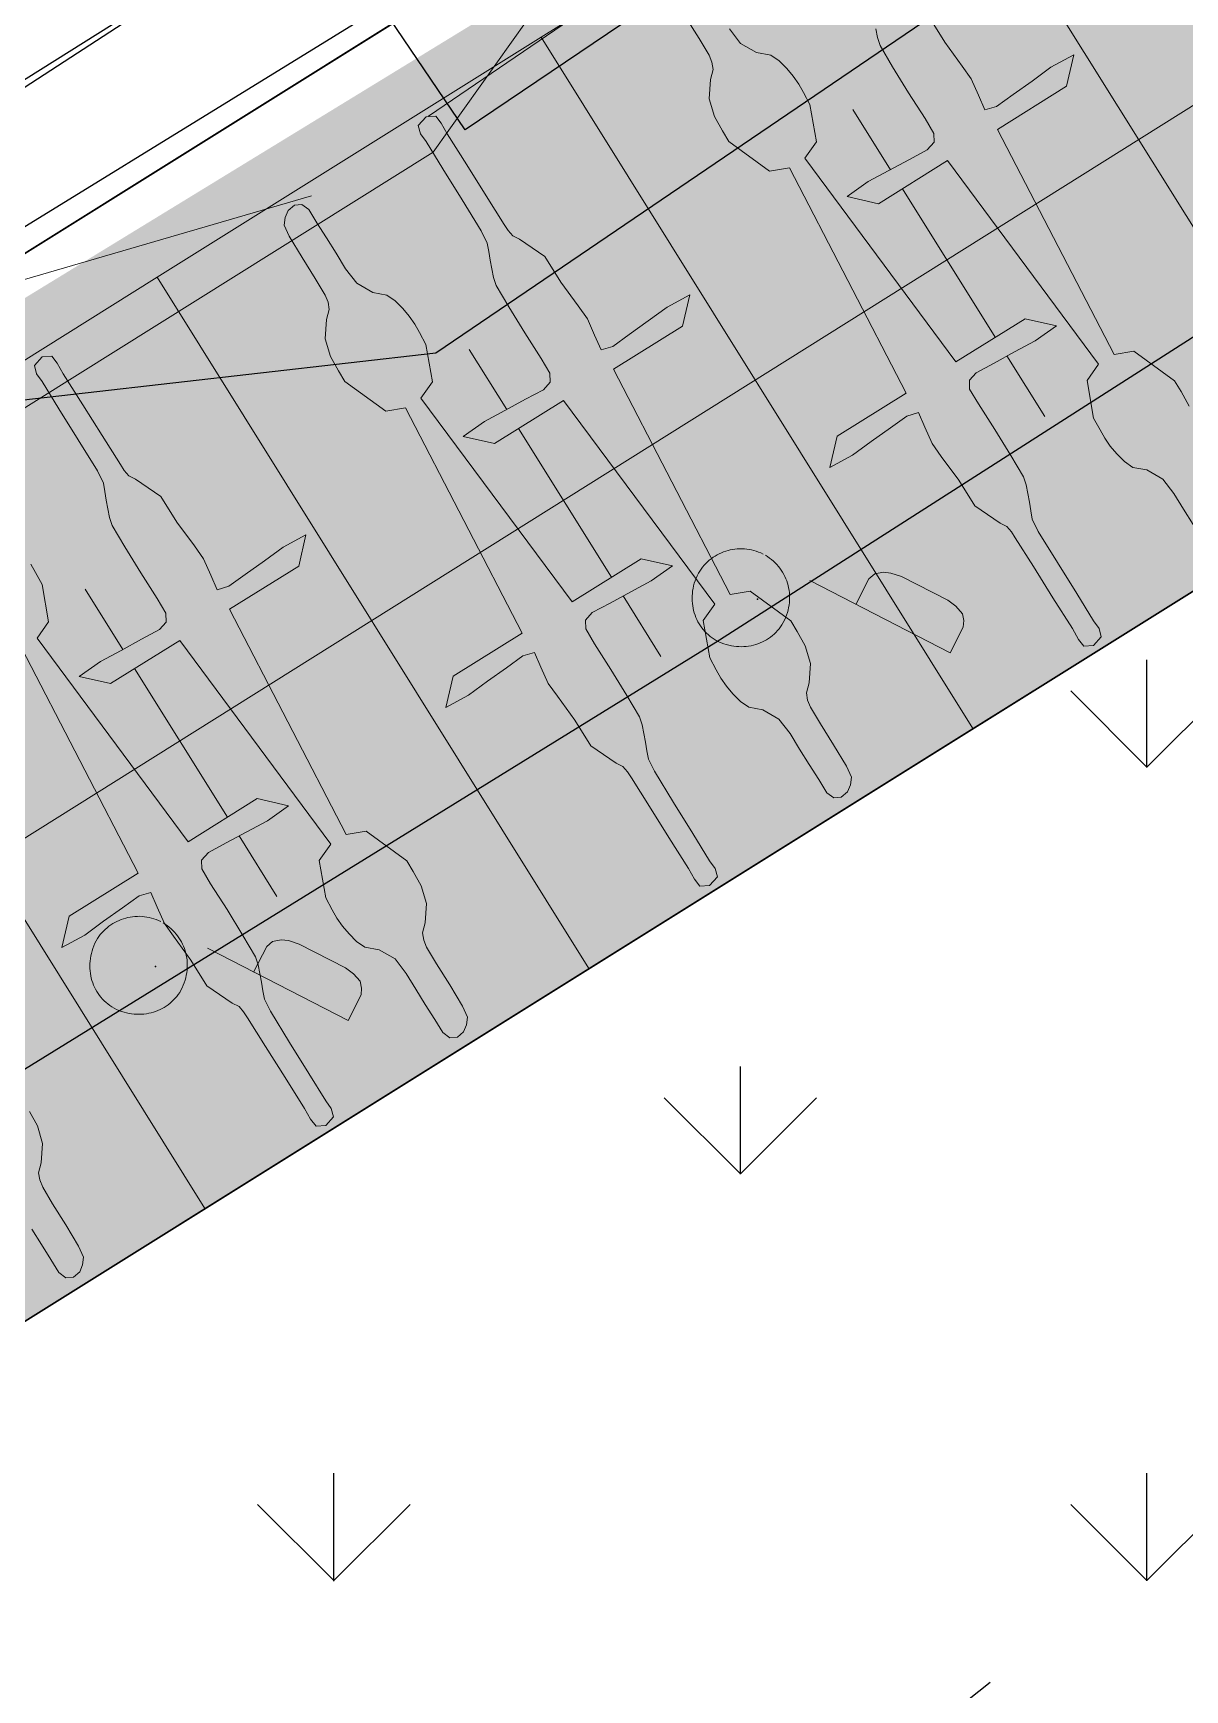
# Model space of a CAD drawing. Header units: metres. Extents: x 3 to 509016, y 4 to 6969473.
# Drawn here: x 507758.284 to 507760.828, y 6967251.547 to 6967255.205 of the extents above; entities that cross this region are included whole.
import ezdxf

# ---------------------------------------------------------------- set-up
doc = ezdxf.new("R2010")
doc.units = ezdxf.units.M
doc.linetypes.add('DASHED', pattern=[19.05, 12.7, -6.35])
doc.layers.add('_PROP-BDY', color=6, linetype='Continuous', plot=False)
doc.layers.add('defpoints_hatch_bdy', color=47, linetype='Continuous', plot=False)
for name, color, linetype, lineweight in [('A-DETL-GENF', 252, 'Continuous', 5), ('A-FLOR', 252, 'Continuous', 5), ('D_UG_PIPES', 252, 'EXIST_SWD', 0), ('ROAD_FURNITURE', 252, 'Continuous', 0), ('S_RM_UG_PIPES', 252, 'EXIST_RISINGMAIN', 0)]:
    doc.layers.add(name, color=color, linetype=linetype, lineweight=lineweight)
for name, color, linetype in [('CIV_BUILDING ROOF', 7, 'DASHED'), ('HATCH_LANDSCAPE', 1, 'Continuous'), ('mga2020bdy', 252, 'Continuous'), ('mga2020DR_GRATE', 252, 'Continuous'), ('mga2020ROAD_FURNITURE', 252, 'Continuous'), ('mga2020ROAD_KERB_BACK', 252, 'Continuous'), ('mga2020ROAD_KERB_LIP', 252, 'Continuous'), ('mga2020TOPO_GEN', 252, 'Continuous'), ('STRINGS LIP', 60, 'Continuous'), ('XREF', 7, 'Continuous')]:
    doc.layers.add(name, color=color, linetype=linetype)
doc.layers.add('HATCH_PAVEMENT_FOOTPATH', color=7, linetype='Continuous', true_color=0xffe8a3)
doc.styles.get("Standard").update_dxf_attribs({"font": 'ARIALN.TTF'})
doc.linetypes.add('EXIST_RISINGMAIN', pattern='A,5,-2.5,5,-2,["RM",Standard,S=2.5,R=0,X=0,Y=-1.25],-5,5,-2.5,5,-2.5', length=34.5)
doc.linetypes.add('EXIST_SWD', pattern='A,5,-2.5,5,-2,["SWD",Standard,S=2.5,R=0,X=0,Y=-1.25],-8,5,-2.5,5,-2.5', length=37.5)

# ---------------------------------------------------------------- blocks, each defined once
blk = doc.blocks.new('XD_HATCH')
at = {"layer": 'HATCH_LANDSCAPE', "ltscale": 0.5}
h = blk.add_hatch(dxfattribs=at)
h.set_pattern_fill('GRASS', color=256, scale=0.05)
h.paths.add_polyline_path([(507765.6876, 6967256.9979), (507766.7115, 6967255.4419), (507751.6164, 6967242.3217), (507748.7956, 6967245.5671), (507737.8253, 6967236.032), (507740.6461, 6967232.7866), (507736.5214, 6967229.2015), (507736.2584, 6967228.8951), (507736.0784, 6967229.1466), (507735.8162, 6967229.5596), (507735.5842, 6967229.9902), (507735.3834, 6967230.4363), (507735.2151, 6967230.8956), (507735.1947, 6967230.9601), (507735.1169, 6967231.2239), (507735.0799, 6967231.3658), (507734.9786, 6967231.8443), (507734.9118, 6967232.3289), (507734.8797, 6967232.8171), (507734.8803, 6967233.246), (507734.8828, 6967233.3062), (507734.9203, 6967233.7944), (507734.9896, 6967234.2792), (507735.0933, 6967234.7572), (507735.1745, 6967235.0486), (507735.231, 6967235.2266), (507735.4019, 6967235.6849), (507735.5476, 6967236.0122), (507735.6051, 6967236.1298), (507735.6577, 6967236.2326), (507735.8387, 6967236.5602), (507736.1023, 6967236.972), (507736.3513, 6967237.3085), (507736.3954, 6967237.3633), (507736.7158, 6967237.7327), (507737.0357, 6967238.0527), (507737.0624, 6967238.0775), (507737.2362, 6967238.2327), (507737.8116, 6967238.7328), (507738.189, 6967239.0609), (507738.5664, 6967239.3889), (507738.9437, 6967239.7169), (507739.3211, 6967240.0449), (507739.6985, 6967240.3729), (507739.8922, 6967240.5412), (507740.4538, 6967241.028), (507740.8316, 6967241.3555), (507741.2094, 6967241.683), (507741.5872, 6967242.0104), (507741.9651, 6967242.3379), (507742.3429, 6967242.6654), (507742.7207, 6967242.9929), (507743.0985, 6967243.3204), (507743.4764, 6967243.6479), (507743.8542, 6967243.9754), (507744.232, 6967244.3028), (507744.6098, 6967244.6303), (507744.9877, 6967244.9578), (507745.3655, 6967245.2853), (507745.7433, 6967245.6128), (507746.1211, 6967245.9403), (507746.499, 6967246.2678), (507746.8768, 6967246.5953), (507747.2546, 6967246.9227), (507747.6324, 6967247.2502), (507748.0103, 6967247.5777), (507748.3881, 6967247.9052), (507748.7659, 6967248.2327), (507749.1437, 6967248.5602), (507749.5216, 6967248.8877), (507749.8994, 6967249.2152), (507750.2772, 6967249.5426), (507750.655, 6967249.8701), (507750.8401, 6967250.0329), (507750.9252, 6967249.8972), (507751.8789, 6967248.3707), (507765.4483, 6967256.8484)])
at = {"layer": 'HATCH_PAVEMENT_FOOTPATH'}
h = blk.add_hatch(color=256, dxfattribs=at)
h.dxf.hatch_style = 1
h.paths.add_polyline_path([(507751.8789, 6967248.3707), (507750.8192, 6967250.0668), (507764.199, 6967258.2482), (507768.6503, 6967260.7366), (507768.8747, 6967259.5551), (507765.4333, 6967257.405), (507765.6876, 6967256.9979)])
at = {"elevation": 4.784}
blk.add_lwpolyline([(507750.655, 6967249.8701), (507750.8401, 6967250.0329), (507750.9252, 6967249.8972), (507751.8789, 6967248.3707), (507765.4483, 6967256.8484), (507765.4746, 6967256.8649), (507766.7115, 6967255.4419), (507751.6164, 6967242.3217), (507748.7956, 6967245.5671)], dxfattribs=at)
at = {"layer": 'defpoints_hatch_bdy', "color": 4}
blk.add_lwpolyline([(507751.8789, 6967248.3707), (507750.8192, 6967250.0668), (507764.6279, 6967258.6941), (507765.6876, 6967256.9979)], close=True, dxfattribs=at)
blk = doc.blocks.new('25027_BNP_Skygate Play-Sheet - 000101 - SITE PLAN')
at = {"layer": '_PROP-BDY'}
blk.add_line((-2226983.4, 4009381.8), (-2226983.4, 4059443.9), dxfattribs=at)
at = {"layer": 'A-DETL-GENF'}
for p, q in [((-2228950.3, 4021767.5), (-2228957.7, 4021752.5)), ((-2228932.3, 4021774.6), (-2228950.3, 4021767.5)), ((-2228898.5, 4021774.4), (-2228932.3, 4021774.6)), ((-2228858.9, 4021774.4), (-2228898.5, 4021774.4)), ((-2228819.3, 4021774.6), (-2228858.9, 4021774.4)), ((-2228957.7, 4021752.5), (-2228954.9, 4021734.6)), ((-2228954.9, 4021734.6), (-2228945.4, 4021720.9)), ((-2228945.4, 4021720.9), (-2228932.4, 4021710.4)), ((-2228932.4, 4021710.4), (-2228905.6, 4021706.7)), ((-2228905.6, 4021706.7), (-2228850.9, 4021705.8)), ((-2228850.9, 4021705.8), (-2228796, 4021705.9)), ((-2228796, 4021705.9), (-2228753.2, 4021705)), ((-2228753.2, 4021705), (-2228736.5, 4021702.1)), ((-2228736.5, 4021702.1), (-2228721.5, 4021696)), ((-2228721.5, 4021696), (-2228705.7, 4021679.2)), ((-2228705.7, 4021679.2), (-2228671.7, 4021654.1)), ((-2228671.7, 4021654.1), (-2228632.4, 4021643.4)), ((-2228632.4, 4021643.4), (-2228596, 4021641.5)), ((-2228327.2, 4021388.7), (-2228330.4, 4021331.4)), ((-2228276.9, 4021338.4), (-2228327.2, 4021388.7)), ((-2228330.4, 4021331.4), (-2228326.6, 4021280.1)), ((-2228276.9, 4021158.4), (-2228276.9, 4021338.4)), ((-2228326.6, 4021280.1), (-2228323.7, 4021228.7)), ((-2228323.7, 4021228.7), (-2228320.8, 4021183.8)), ((-2228402, 4021168.6), (-2228436.6, 4021166.5)), ((-2228362.8, 4021163.1), (-2228402, 4021168.6)), ((-2228320.8, 4021183.8), (-2228327.8, 4021157.9)), ((-2228630.5, 4021134.5), (-2228644.7, 4021125.8)), ((-2228568.4, 4021161.7), (-2228630.5, 4021134.5)), ((-2228501.7, 4021161.9), (-2228568.4, 4021161.7)), ((-2228436.6, 4021166.5), (-2228501.7, 4021161.9)), ((-2228327.8, 4021157.9), (-2228362.8, 4021163.1)), ((-2227718.6, 4021113.7), (-2228276.9, 4021158.4)), ((-2228959.2, 4021121.6), (-2228968.8, 4021102.5)), ((-2228968.8, 4021102.5), (-2228961.9, 4021078)), ((-2228939.7, 4021123.8), (-2228959.2, 4021121.6)), ((-2228912.5, 4021122.5), (-2228939.7, 4021123.8)), ((-2228831.8, 4021122.9), (-2228912.5, 4021122.5)), ((-2228751, 4021122.9), (-2228831.8, 4021122.9)), ((-2228675.8, 4021123.2), (-2228751, 4021122.9)), ((-2228660.1, 4021123.6), (-2228675.8, 4021123.2)), ((-2228644.7, 4021125.8), (-2228660.1, 4021123.6)), ((-2228961.9, 4021078), (-2228943.7, 4021072.4)), ((-2228943.7, 4021072.4), (-2228922.6, 4021073.7)), ((-2228922.6, 4021073.7), (-2228852.1, 4021073.3)), ((-2228852.1, 4021073.3), (-2228771.4, 4021073.3)), ((-2228771.4, 4021073.3), (-2228690.6, 4021072.5)), ((-2228690.6, 4021072.5), (-2228660.7, 4021069.6)), ((-2228660.7, 4021069.6), (-2228643.2, 4021062.7)), ((-2228643.2, 4021062.7), (-2228625.6, 4021055)), ((-2228276.9, 4021028.6), (-2227718.6, 4021073.3)), ((-2227718.6, 4021073.3), (-2227701.5, 4021032.5)), ((-2228625.6, 4021055), (-2228607.6, 4021048.2)), ((-2228607.6, 4021048.2), (-2228589.5, 4021041.1)), ((-2228589.5, 4021041.1), (-2228571.2, 4021036.7)), ((-2228571.2, 4021036.7), (-2228516.3, 4021035.2)), ((-2228516.3, 4021035.2), (-2228449.2, 4021034.8)), ((-2228449.2, 4021034.8), (-2228382, 4021035.6)), ((-2228382, 4021035.6), (-2228343.7, 4021034.6)), ((-2228343.7, 4021034.6), (-2228326.6, 4021024.7)), ((-2228326.6, 4021024.7), (-2228320.8, 4021003.2)), ((-2228276.9, 4020848.6), (-2228276.9, 4021028.6)), ((-2227839.6, 4021038.9), (-2227889.9, 4020988.6)), ((-2227836.4, 4020981.6), (-2227839.6, 4021038.9)), ((-2227701.5, 4021032.5), (-2227623.7, 4021001)), ((-2228320.8, 4021003.2), (-2228323.7, 4020958.4)), ((-2227889.9, 4020988.6), (-2227889.9, 4020808.6)), ((-2227623.7, 4021001), (-2227594.1, 4020999.2)), ((-2227594.1, 4020999.2), (-2227572.7, 4020998.2)), ((-2228323.7, 4020958.4), (-2228326.6, 4020906.9)), ((-2227840.1, 4020930.3), (-2227836.4, 4020981.6)), ((-2227843, 4020878.9), (-2227840.1, 4020930.3)), ((-2228326.6, 4020906.9), (-2228330.4, 4020855.6)), ((-2227846, 4020834), (-2227843, 4020878.9)), ((-2228594.1, 4020839), (-2228615.4, 4020838)), ((-2228572.6, 4020838), (-2228594.1, 4020839)), ((-2228330.4, 4020855.6), (-2228327.2, 4020798.3)), ((-2228327.2, 4020798.3), (-2228276.9, 4020848.6)), ((-2228681.2, 4020820.8), (-2228702.7, 4020797.3)), ((-2228660.9, 4020829.5), (-2228681.2, 4020820.8)), ((-2228637.2, 4020834.6), (-2228660.9, 4020829.5)), ((-2228615.4, 4020838), (-2228637.2, 4020834.6)), ((-2228543.1, 4020836.3), (-2228572.6, 4020838)), ((-2228465.3, 4020804.7), (-2228543.1, 4020836.3)), ((-2228448.1, 4020763.9), (-2228465.3, 4020804.7)), ((-2227889.9, 4020808.6), (-2228448.1, 4020763.9)), ((-2227840.1, 4020812.6), (-2227846, 4020834)), ((-2227823, 4020802.6), (-2227840.1, 4020812.6)), ((-2227784.8, 4020801.6), (-2227823, 4020802.6)), ((-2227717.6, 4020802.4), (-2227784.8, 4020801.6)), ((-2227650.4, 4020802), (-2227717.6, 4020802.4)), ((-2228950.3, 4020767.5), (-2228957.7, 4020752.5)), ((-2228932.3, 4020774.6), (-2228950.3, 4020767.5)), ((-2228898.5, 4020774.4), (-2228932.3, 4020774.6)), ((-2228858.9, 4020774.4), (-2228898.5, 4020774.4)), ((-2228819.3, 4020774.6), (-2228858.9, 4020774.4)), ((-2228778.4, 4020774.1), (-2228819.3, 4020774.6)), ((-2228738.4, 4020778), (-2228778.4, 4020774.1)), ((-2228702.7, 4020797.3), (-2228738.4, 4020778)), ((-2227595.5, 4020800.5), (-2227650.4, 4020802)), ((-2227577.3, 4020796.1), (-2227595.5, 4020800.5)), ((-2227559.1, 4020789.1), (-2227577.3, 4020796.1)), ((-2227541.2, 4020782.2), (-2227559.1, 4020789.1)), ((-2227523.6, 4020774.5), (-2227541.2, 4020782.2)), ((-2227506, 4020767.6), (-2227523.6, 4020774.5)), ((-2227476.1, 4020764.7), (-2227506, 4020767.6)), ((-2228957.7, 4020752.5), (-2228954.9, 4020734.6)), ((-2228954.9, 4020734.6), (-2228945.4, 4020720.9)), ((-2227395.4, 4020763.9), (-2227476.1, 4020764.7)), ((-2227314.7, 4020763.9), (-2227395.4, 4020763.9)), ((-2227244.1, 4020763.5), (-2227314.7, 4020763.9)), ((-2227223, 4020764.8), (-2227244.1, 4020763.5)), ((-2227204.9, 4020759.2), (-2227223, 4020764.8)), ((-2227207.5, 4020715.6), (-2227198, 4020734.7)), ((-2227198, 4020734.7), (-2227204.9, 4020759.2)), ((-2228945.4, 4020720.9), (-2228932.4, 4020710.4)), ((-2228932.4, 4020710.4), (-2228905.6, 4020706.7)), ((-2228905.6, 4020706.7), (-2228850.9, 4020705.8)), ((-2228850.9, 4020705.8), (-2228796, 4020705.9)), ((-2228796, 4020705.9), (-2228753.2, 4020705)), ((-2228753.2, 4020705), (-2228736.5, 4020702.1)), ((-2228736.5, 4020702.1), (-2228721.5, 4020696)), ((-2228721.5, 4020696), (-2228705.7, 4020679.2)), ((-2228465.3, 4020682.7), (-2228448.1, 4020723.5)), ((-2228448.1, 4020723.5), (-2227889.9, 4020678.8)), ((-2227598.3, 4020675.5), (-2227536.3, 4020702.7)), ((-2227536.3, 4020702.7), (-2227522, 4020711.4)), ((-2227522, 4020711.4), (-2227506.7, 4020713.7)), ((-2227506.7, 4020713.7), (-2227490.9, 4020714)), ((-2227490.9, 4020714), (-2227415.7, 4020714.3)), ((-2227415.7, 4020714.3), (-2227335, 4020714.3)), ((-2227335, 4020714.3), (-2227254.2, 4020714.7)), ((-2227254.2, 4020714.7), (-2227227.1, 4020713.4)), ((-2227227.1, 4020713.4), (-2227207.5, 4020715.6)), ((-2228705.7, 4020679.2), (-2228671.7, 4020654.1)), ((-2228568.2, 4020641), (-2228465.3, 4020682.7)), ((-2227889.9, 4020678.8), (-2227889.9, 4020498.8)), ((-2227846, 4020653.4), (-2227838.9, 4020679.3)), ((-2227838.9, 4020679.3), (-2227803.9, 4020674.2)), ((-2227803.9, 4020674.2), (-2227764.8, 4020668.6)), ((-2227764.8, 4020668.6), (-2227730.1, 4020670.7)), ((-2227730.1, 4020670.7), (-2227665, 4020675.4)), ((-2227665, 4020675.4), (-2227598.3, 4020675.5)), ((-2228671.7, 4020654.1), (-2228632.4, 4020643.4)), ((-2228632.4, 4020643.4), (-2228596, 4020641.5)), ((-2228596, 4020641.5), (-2228568.2, 4020641)), ((-2227843, 4020608.5), (-2227846, 4020653.4)), ((-2227840.1, 4020557.1), (-2227843, 4020608.5)), ((-2227836.4, 4020505.8), (-2227840.1, 4020557.1)), ((-2227889.9, 4020498.8), (-2227839.6, 4020448.5)), ((-2227839.6, 4020448.5), (-2227836.4, 4020505.8)), ((-2228327.2, 4020388.7), (-2228330.4, 4020331.4)), ((-2228276.9, 4020338.4), (-2228327.2, 4020388.7)), ((-2228330.4, 4020331.4), (-2228326.6, 4020280.1)), ((-2228276.9, 4020158.4), (-2228276.9, 4020338.4)), ((-2228326.6, 4020280.1), (-2228323.7, 4020228.7)), ((-2228323.7, 4020228.7), (-2228320.8, 4020183.8)), ((-2228320.8, 4020183.8), (-2228327.8, 4020157.9)), ((-2227598.6, 4020196.3), (-2227701.5, 4020154.5)), ((-2227570.7, 4020195.7), (-2227598.6, 4020196.3)), ((-2227534.4, 4020193.9), (-2227570.7, 4020195.7)), ((-2227495, 4020183.2), (-2227534.4, 4020193.9)), ((-2227461, 4020158.1), (-2227495, 4020183.2)), ((-2228568.4, 4020161.7), (-2228630.5, 4020134.5)), ((-2228501.7, 4020161.9), (-2228568.4, 4020161.7)), ((-2228436.6, 4020166.5), (-2228501.7, 4020161.9)), ((-2228402, 4020168.6), (-2228436.6, 4020166.5)), ((-2228362.8, 4020163.1), (-2228402, 4020168.6)), ((-2228327.8, 4020157.9), (-2228362.8, 4020163.1)), ((-2227718.6, 4020113.7), (-2228276.9, 4020158.4)), ((-2227701.5, 4020154.5), (-2227718.6, 4020113.7)), ((-2227445.2, 4020141.2), (-2227461, 4020158.1)), ((-2228959.2, 4020121.6), (-2228968.8, 4020102.5)), ((-2228939.7, 4020123.8), (-2228959.2, 4020121.6)), ((-2228912.5, 4020122.5), (-2228939.7, 4020123.8)), ((-2228831.8, 4020122.9), (-2228912.5, 4020122.5)), ((-2228751, 4020122.9), (-2228831.8, 4020122.9)), ((-2228675.8, 4020123.2), (-2228751, 4020122.9)), ((-2228660.1, 4020123.6), (-2228675.8, 4020123.2)), ((-2228644.7, 4020125.8), (-2228660.1, 4020123.6)), ((-2228630.5, 4020134.5), (-2228644.7, 4020125.8)), ((-2227430.2, 4020135.1), (-2227445.2, 4020141.2)), ((-2227413.6, 4020132.2), (-2227430.2, 4020135.1)), ((-2227370.7, 4020131.3), (-2227413.6, 4020132.2)), ((-2227315.9, 4020131.4), (-2227370.7, 4020131.3)), ((-2227261.1, 4020130.5), (-2227315.9, 4020131.4)), ((-2227234.4, 4020126.8), (-2227261.1, 4020130.5)), ((-2227221.4, 4020116.4), (-2227234.4, 4020126.8)), ((-2227211.9, 4020102.6), (-2227221.4, 4020116.4)), ((-2228968.8, 4020102.5), (-2228961.9, 4020078)), ((-2228961.9, 4020078), (-2228943.7, 4020072.4)), ((-2228943.7, 4020072.4), (-2228922.6, 4020073.7)), ((-2228922.6, 4020073.7), (-2228852.1, 4020073.3)), ((-2228852.1, 4020073.3), (-2228771.4, 4020073.3)), ((-2228771.4, 4020073.3), (-2228690.6, 4020072.5)), ((-2228690.6, 4020072.5), (-2228660.7, 4020069.6)), ((-2228276.9, 4020028.6), (-2227718.6, 4020073.3)), ((-2227718.6, 4020073.3), (-2227701.5, 4020032.5)), ((-2227216.5, 4020069.7), (-2227209, 4020084.7)), ((-2227209, 4020084.7), (-2227211.9, 4020102.6)), ((-2228660.7, 4020069.6), (-2228643.2, 4020062.7)), ((-2228643.2, 4020062.7), (-2228625.6, 4020055)), ((-2228625.6, 4020055), (-2228607.6, 4020048.2)), ((-2228607.6, 4020048.2), (-2228589.5, 4020041.1)), ((-2228589.5, 4020041.1), (-2228571.2, 4020036.7)), ((-2228571.2, 4020036.7), (-2228516.3, 4020035.2)), ((-2228516.3, 4020035.2), (-2228449.2, 4020034.8)), ((-2228449.2, 4020034.8), (-2228382, 4020035.6)), ((-2228382, 4020035.6), (-2228343.7, 4020034.6)), ((-2228343.7, 4020034.6), (-2228326.6, 4020024.7)), ((-2227839.6, 4020038.9), (-2227889.9, 4019988.6)), ((-2227836.4, 4019981.6), (-2227839.6, 4020038.9)), ((-2227485.6, 4020016.4), (-2227464.1, 4020040)), ((-2227464.1, 4020040), (-2227428.3, 4020059.2)), ((-2227428.3, 4020059.2), (-2227388.4, 4020063.1)), ((-2227388.4, 4020063.1), (-2227347.4, 4020062.6)), ((-2227347.4, 4020062.6), (-2227307.8, 4020062.8)), ((-2227307.8, 4020062.8), (-2227268.2, 4020062.8)), ((-2227268.2, 4020062.8), (-2227234.4, 4020062.6)), ((-2227234.4, 4020062.6), (-2227216.5, 4020069.7)), ((-2228326.6, 4020024.7), (-2228320.8, 4020003.2)), ((-2228320.8, 4020003.2), (-2228323.7, 4019958.4)), ((-2228276.9, 4019848.6), (-2228276.9, 4020028.6)), ((-2227701.5, 4020032.5), (-2227623.7, 4020001)), ((-2227623.7, 4020001), (-2227594.1, 4019999.2)), ((-2227594.1, 4019999.2), (-2227572.7, 4019998.2)), ((-2227572.7, 4019998.2), (-2227551.3, 4019999.2)), ((-2227551.3, 4019999.2), (-2227529.6, 4020002.6)), ((-2227529.6, 4020002.6), (-2227505.8, 4020007.7)), ((-2227505.8, 4020007.7), (-2227485.6, 4020016.4)), ((-2227889.9, 4019988.6), (-2227889.9, 4019808.6)), ((-2227840.1, 4019930.3), (-2227836.4, 4019981.6)), ((-2228323.7, 4019958.4), (-2228326.6, 4019906.9)), ((-2227843, 4019878.9), (-2227840.1, 4019930.3)), ((-2228326.6, 4019906.9), (-2228330.4, 4019855.6)), ((-2228330.4, 4019855.6), (-2228327.2, 4019798.3)), ((-2227846, 4019834), (-2227843, 4019878.9)), ((-2228681.2, 4019820.8), (-2228702.7, 4019797.3)), ((-2228660.9, 4019829.5), (-2228681.2, 4019820.8)), ((-2228637.2, 4019834.6), (-2228660.9, 4019829.5)), ((-2228615.4, 4019838), (-2228637.2, 4019834.6)), ((-2228594.1, 4019839), (-2228615.4, 4019838)), ((-2228572.6, 4019838), (-2228594.1, 4019839)), ((-2228543.1, 4019836.3), (-2228572.6, 4019838)), ((-2228465.3, 4019804.7), (-2228543.1, 4019836.3)), ((-2228327.2, 4019798.3), (-2228276.9, 4019848.6)), ((-2227840.1, 4019812.6), (-2227846, 4019834)), ((-2228738.4, 4019778), (-2228778.4, 4019774.1)), ((-2228702.7, 4019797.3), (-2228738.4, 4019778)), ((-2228448.1, 4019763.9), (-2228465.3, 4019804.7)), ((-2227889.9, 4019808.6), (-2228448.1, 4019763.9)), ((-2227823, 4019802.6), (-2227840.1, 4019812.6)), ((-2227784.8, 4019801.6), (-2227823, 4019802.6)), ((-2227717.6, 4019802.4), (-2227784.8, 4019801.6)), ((-2227650.4, 4019802), (-2227717.6, 4019802.4)), ((-2227595.5, 4019800.5), (-2227650.4, 4019802)), ((-2227577.3, 4019796.1), (-2227595.5, 4019800.5)), ((-2227559.1, 4019789.1), (-2227577.3, 4019796.1)), ((-2227541.2, 4019782.2), (-2227559.1, 4019789.1)), ((-2227523.6, 4019774.5), (-2227541.2, 4019782.2)), ((-2228950.3, 4019767.5), (-2228957.7, 4019752.5)), ((-2228957.7, 4019752.5), (-2228954.9, 4019734.6)), ((-2228932.3, 4019774.6), (-2228950.3, 4019767.5)), ((-2228898.5, 4019774.4), (-2228932.3, 4019774.6)), ((-2228858.9, 4019774.4), (-2228898.5, 4019774.4)), ((-2228819.3, 4019774.6), (-2228858.9, 4019774.4)), ((-2228778.4, 4019774.1), (-2228819.3, 4019774.6)), ((-2227506, 4019767.6), (-2227523.6, 4019774.5)), ((-2227476.1, 4019764.7), (-2227506, 4019767.6)), ((-2227395.4, 4019763.9), (-2227476.1, 4019764.7)), ((-2227314.7, 4019763.9), (-2227395.4, 4019763.9)), ((-2227244.1, 4019763.5), (-2227314.7, 4019763.9)), ((-2227223, 4019764.8), (-2227244.1, 4019763.5)), ((-2227204.9, 4019759.2), (-2227223, 4019764.8)), ((-2227198, 4019734.7), (-2227204.9, 4019759.2)), ((-2228954.9, 4019734.6), (-2228945.4, 4019720.9)), ((-2228945.4, 4019720.9), (-2228932.4, 4019710.4)), ((-2228932.4, 4019710.4), (-2228905.6, 4019706.7)), ((-2228905.6, 4019706.7), (-2228850.9, 4019705.8)), ((-2228850.9, 4019705.8), (-2228796, 4019705.9)), ((-2228796, 4019705.9), (-2228753.2, 4019705)), ((-2228753.2, 4019705), (-2228736.5, 4019702.1)), ((-2228465.3, 4019682.7), (-2228448.1, 4019723.5)), ((-2228448.1, 4019723.5), (-2227889.9, 4019678.8)), ((-2227536.3, 4019702.7), (-2227522, 4019711.4)), ((-2227522, 4019711.4), (-2227506.7, 4019713.7)), ((-2227506.7, 4019713.7), (-2227490.9, 4019714)), ((-2227490.9, 4019714), (-2227415.7, 4019714.3)), ((-2227415.7, 4019714.3), (-2227335, 4019714.3)), ((-2227335, 4019714.3), (-2227254.2, 4019714.7)), ((-2227254.2, 4019714.7), (-2227227.1, 4019713.4)), ((-2227227.1, 4019713.4), (-2227207.5, 4019715.6)), ((-2227207.5, 4019715.6), (-2227198, 4019734.7)), ((-2228736.5, 4019702.1), (-2228721.5, 4019696)), ((-2228721.5, 4019696), (-2228705.7, 4019679.2)), ((-2228705.7, 4019679.2), (-2228671.7, 4019654.1)), ((-2228568.2, 4019641), (-2228465.3, 4019682.7)), ((-2227889.9, 4019678.8), (-2227889.9, 4019498.8)), ((-2227846, 4019653.4), (-2227838.9, 4019679.3)), ((-2227838.9, 4019679.3), (-2227803.9, 4019674.2)), ((-2227803.9, 4019674.2), (-2227764.8, 4019668.6)), ((-2227764.8, 4019668.6), (-2227730.1, 4019670.7)), ((-2227730.1, 4019670.7), (-2227665, 4019675.4)), ((-2227665, 4019675.4), (-2227598.3, 4019675.5)), ((-2227598.3, 4019675.5), (-2227536.3, 4019702.7)), ((-2228671.7, 4019654.1), (-2228632.4, 4019643.4)), ((-2228632.4, 4019643.4), (-2228596, 4019641.5)), ((-2228596, 4019641.5), (-2228568.2, 4019641)), ((-2227843, 4019608.5), (-2227846, 4019653.4)), ((-2227840.1, 4019557.1), (-2227843, 4019608.5)), ((-2227836.4, 4019505.8), (-2227840.1, 4019557.1)), ((-2227889.9, 4019498.8), (-2227839.6, 4019448.5)), ((-2227839.6, 4019448.5), (-2227836.4, 4019505.8)), ((-2228327.2, 4019388.7), (-2228330.4, 4019331.4)), ((-2228276.9, 4019338.4), (-2228327.2, 4019388.7)), ((-2228330.4, 4019331.4), (-2228326.6, 4019280.1)), ((-2228276.9, 4019158.4), (-2228276.9, 4019338.4)), ((-2228326.6, 4019280.1), (-2228323.7, 4019228.7)), ((-2228323.7, 4019228.7), (-2228320.8, 4019183.8)), ((-2227598.6, 4019196.3), (-2227701.5, 4019154.5)), ((-2227570.7, 4019195.7), (-2227598.6, 4019196.3)), ((-2227534.4, 4019193.9), (-2227570.7, 4019195.7)), ((-2227495, 4019183.2), (-2227534.4, 4019193.9)), ((-2228568.4, 4019161.7), (-2228630.5, 4019134.5)), ((-2228501.7, 4019161.9), (-2228568.4, 4019161.7)), ((-2228436.6, 4019166.5), (-2228501.7, 4019161.9)), ((-2228402, 4019168.6), (-2228436.6, 4019166.5)), ((-2228362.8, 4019163.1), (-2228402, 4019168.6)), ((-2228327.8, 4019157.9), (-2228362.8, 4019163.1)), ((-2228320.8, 4019183.8), (-2228327.8, 4019157.9)), ((-2227718.6, 4019113.7), (-2228276.9, 4019158.4)), ((-2227461, 4019158.1), (-2227495, 4019183.2)), ((-2227445.2, 4019141.2), (-2227461, 4019158.1)), ((-2228959.2, 4019121.6), (-2228968.8, 4019102.5)), ((-2228939.7, 4019123.8), (-2228959.2, 4019121.6)), ((-2228912.5, 4019122.5), (-2228939.7, 4019123.8)), ((-2228831.8, 4019122.9), (-2228912.5, 4019122.5)), ((-2228751, 4019122.9), (-2228831.8, 4019122.9)), ((-2228675.8, 4019123.2), (-2228751, 4019122.9)), ((-2228660.1, 4019123.6), (-2228675.8, 4019123.2)), ((-2228644.7, 4019125.8), (-2228660.1, 4019123.6)), ((-2228630.5, 4019134.5), (-2228644.7, 4019125.8)), ((-2227701.5, 4019154.5), (-2227718.6, 4019113.7)), ((-2227430.2, 4019135.1), (-2227445.2, 4019141.2)), ((-2227413.6, 4019132.2), (-2227430.2, 4019135.1)), ((-2227370.7, 4019131.3), (-2227413.6, 4019132.2)), ((-2227315.9, 4019131.4), (-2227370.7, 4019131.3)), ((-2228968.8, 4019102.5), (-2228961.9, 4019078)), ((-2228961.9, 4019078), (-2228943.7, 4019072.4)), ((-2228943.7, 4019072.4), (-2228922.6, 4019073.7)), ((-2228922.6, 4019073.7), (-2228852.1, 4019073.3)), ((-2228852.1, 4019073.3), (-2228771.4, 4019073.3)), ((-2228771.4, 4019073.3), (-2228690.6, 4019072.5)), ((-2228690.6, 4019072.5), (-2228660.7, 4019069.6)), ((-2228660.7, 4019069.6), (-2228643.2, 4019062.7)), ((-2228643.2, 4019062.7), (-2228625.6, 4019055)), ((-2228625.6, 4019055), (-2228607.6, 4019048.2)), ((-2228607.6, 4019048.2), (-2228589.5, 4019041.1)), ((-2228276.9, 4019028.6), (-2227718.6, 4019073.3)), ((-2227718.6, 4019073.3), (-2227701.5, 4019032.5)), ((-2227464.1, 4019040), (-2227428.3, 4019059.2)), ((-2227428.3, 4019059.2), (-2227388.4, 4019063.1)), ((-2228589.5, 4019041.1), (-2228571.2, 4019036.7)), ((-2228571.2, 4019036.7), (-2228516.3, 4019035.2)), ((-2228516.3, 4019035.2), (-2228449.2, 4019034.8)), ((-2228449.2, 4019034.8), (-2228382, 4019035.6)), ((-2228382, 4019035.6), (-2228343.7, 4019034.6)), ((-2228343.7, 4019034.6), (-2228326.6, 4019024.7)), ((-2228326.6, 4019024.7), (-2228320.8, 4019003.2)), ((-2228276.9, 4018848.6), (-2228276.9, 4019028.6)), ((-2227839.6, 4019038.9), (-2227889.9, 4018988.6)), ((-2227836.4, 4018981.6), (-2227839.6, 4019038.9)), ((-2227701.5, 4019032.5), (-2227623.7, 4019001)), ((-2227505.8, 4019007.7), (-2227485.6, 4019016.4)), ((-2227485.6, 4019016.4), (-2227464.1, 4019040)), ((-2228320.8, 4019003.2), (-2228323.7, 4018958.4)), ((-2227889.9, 4018988.6), (-2227889.9, 4018808.6)), ((-2227840.1, 4018930.3), (-2227836.4, 4018981.6)), ((-2227623.7, 4019001), (-2227594.1, 4018999.2)), ((-2227594.1, 4018999.2), (-2227572.7, 4018998.2)), ((-2227572.7, 4018998.2), (-2227551.3, 4018999.2)), ((-2227551.3, 4018999.2), (-2227529.6, 4019002.6)), ((-2227529.6, 4019002.6), (-2227505.8, 4019007.7)), ((-2228323.7, 4018958.4), (-2228326.6, 4018906.9)), ((-2228326.6, 4018906.9), (-2228330.4, 4018855.6)), ((-2227843, 4018878.9), (-2227840.1, 4018930.3)), ((-2227846, 4018834), (-2227843, 4018878.9)), ((-2228660.9, 4018829.5), (-2228681.2, 4018820.8)), ((-2228637.2, 4018834.6), (-2228660.9, 4018829.5)), ((-2228615.4, 4018838), (-2228637.2, 4018834.6)), ((-2228594.1, 4018839), (-2228615.4, 4018838)), ((-2228572.6, 4018838), (-2228594.1, 4018839)), ((-2228543.1, 4018836.3), (-2228572.6, 4018838)), ((-2228465.3, 4018804.7), (-2228543.1, 4018836.3)), ((-2228330.4, 4018855.6), (-2228327.2, 4018798.3)), ((-2228327.2, 4018798.3), (-2228276.9, 4018848.6)), ((-2227840.1, 4018812.6), (-2227846, 4018834)), ((-2228702.7, 4018797.3), (-2228738.4, 4018778)), ((-2228681.2, 4018820.8), (-2228702.7, 4018797.3)), ((-2228448.1, 4018763.9), (-2228465.3, 4018804.7)), ((-2227889.9, 4018808.6), (-2228448.1, 4018763.9)), ((-2227823, 4018802.6), (-2227840.1, 4018812.6)), ((-2227784.8, 4018801.6), (-2227823, 4018802.6)), ((-2227717.6, 4018802.4), (-2227784.8, 4018801.6)), ((-2227650.4, 4018802), (-2227717.6, 4018802.4)), ((-2227595.5, 4018800.5), (-2227650.4, 4018802)), ((-2227577.3, 4018796.1), (-2227595.5, 4018800.5)), ((-2227559.1, 4018789.1), (-2227577.3, 4018796.1)), ((-2228819.3, 4018774.6), (-2228858.9, 4018774.4)), ((-2228778.4, 4018774.1), (-2228819.3, 4018774.6)), ((-2228738.4, 4018778), (-2228778.4, 4018774.1)), ((-2228465.3, 4018682.7), (-2228448.1, 4018723.5)), ((-2228448.1, 4018723.5), (-2227889.9, 4018678.8)), ((-2228568.2, 4018641), (-2228465.3, 4018682.7)), ((-2227889.9, 4018678.8), (-2227889.9, 4018498.8)), ((-2227846, 4018653.4), (-2227838.9, 4018679.3)), ((-2227843, 4018608.5), (-2227846, 4018653.4)), ((-2227838.9, 4018679.3), (-2227803.9, 4018674.2)), ((-2227803.9, 4018674.2), (-2227764.8, 4018668.6)), ((-2227764.8, 4018668.6), (-2227730.1, 4018670.7)), ((-2227730.1, 4018670.7), (-2227665, 4018675.4)), ((-2227665, 4018675.4), (-2227598.3, 4018675.5)), ((-2228632.4, 4018643.4), (-2228596, 4018641.5)), ((-2228596, 4018641.5), (-2228568.2, 4018641)), ((-2227840.1, 4018557.1), (-2227843, 4018608.5)), ((-2227836.4, 4018505.8), (-2227840.1, 4018557.1)), ((-2227889.9, 4018498.8), (-2227839.6, 4018448.5)), ((-2227839.6, 4018448.5), (-2227836.4, 4018505.8))]:
    blk.add_line(p, q, dxfattribs=at)
at = {"layer": 'A-FLOR'}
for p, q in [((-2228983.4, 4029426.1), (-2228983.4, 4013143.9)), ((-2228983.4, 4021426.1), (-2228983.4, 4022426.1)), ((-2228983.4, 4020426.1), (-2228983.4, 4021426.1)), ((-2228983.4, 4021426.1), (-2227183.4, 4021426.1)), ((-2227183.4, 4021426.1), (-2228983.4, 4021426.1)), ((-2227183.4, 4021426.1), (-2227183.4, 4020426.1)), ((-2227211.8, 4020041.5), (-2226891.1, 4021174.9)), ((-2228483.4, 4020926.1), (-2228325.5, 4020926.1)), ((-2228276.9, 4020926.1), (-2227889.9, 4020926.1)), ((-2227840.4, 4020926.1), (-2227683.4, 4020926.1)), ((-2227183.4, 4020426.1), (-2228983.4, 4020426.1)), ((-2228983.4, 4019426.1), (-2228983.4, 4020426.1)), ((-2228983.4, 4020426.1), (-2227183.4, 4020426.1)), ((-2227183.4, 4020426.1), (-2227183.4, 4019426.1)), ((-2228483.4, 4019926.1), (-2228325.5, 4019926.1)), ((-2228276.9, 4019926.1), (-2227889.9, 4019926.1)), ((-2227840.4, 4019926.1), (-2227683.4, 4019926.1)), ((-2227105.6, 4017363.7), (-2227199.4, 4019729.5)), ((-2227183.4, 4019426.1), (-2228983.4, 4019426.1)), ((-2228983.4, 4018426.1), (-2228983.4, 4019426.1)), ((-2228983.4, 4019426.1), (-2227183.4, 4019426.1)), ((-2227183.4, 4019426.1), (-2227183.4, 4018426.1)), ((-2228483.4, 4018926.1), (-2228325.5, 4018926.1)), ((-2228276.9, 4018926.1), (-2227889.9, 4018926.1)), ((-2227840.4, 4018926.1), (-2227683.4, 4018926.1)), ((-2227183.4, 4018426.1), (-2228983.4, 4018426.1)), ((-2228983.4, 4018426.1), (-2227183.4, 4018426.1))]:
    blk.add_line(p, q, dxfattribs=at)
blk = doc.blocks.new('XE_ARCH')
at = {"xscale": 0.001, "yscale": 0.001, "zscale": 0.001, "rotation": 121.996}
blk.add_blockref('25027_BNP_Skygate Play-Sheet - 000101 - SITE PLAN', (509988.1258, 6971273.7702), dxfattribs=at)
blk = doc.blocks.new('XE_LOT BOUNDARY')
at = {"layer": '_PROP-BDY'}
blk.add_line((507767.8185, 6967260.6875), (507725.3615, 6967234.1616), dxfattribs=at)
blk = doc.blocks.new('BAC R BOL SMALL')
for p, q in [((-3.1504, 3.0794), (-3.2973, 2.9215)), ((-2.9967, 3.229), (-3.1504, 3.0794)), ((-2.8365, 3.3701), (-2.9967, 3.229)), ((-2.6702, 3.5026), (-2.8365, 3.3701)), ((-2.4982, 3.6265), (-2.6702, 3.5026)), ((-2.3209, 3.7415), (-2.4982, 3.6265)), ((-2.1385, 3.8476), (-2.3209, 3.7415)), ((-1.9516, 3.9447), (-2.1385, 3.8476)), ((-1.7605, 4.0325), (-1.9516, 3.9447)), ((-1.5655, 4.1112), (-1.7605, 4.0325)), ((-1.367, 4.1804), (-1.5655, 4.1112)), ((-1.1654, 4.2401), (-1.367, 4.1804)), ((-0.9611, 4.2902), (-1.1654, 4.2401)), ((-0.7544, 4.3306), (-0.9611, 4.2902)), ((-0.5458, 4.3611), (-0.7544, 4.3306)), ((-0.3356, 4.3816), (-0.5458, 4.3611)), ((-0.1241, 4.392), (-0.3356, 4.3816)), ((0.0882, 4.3922), (-0.1241, 4.392)), ((0.301, 4.3821), (0.0882, 4.3922)), ((0.5139, 4.3616), (0.301, 4.3821)), ((0.7265, 4.3305), (0.5139, 4.3616)), ((0.9385, 4.2888), (0.7265, 4.3305)), ((1.1495, 4.2362), (0.9385, 4.2888)), ((1.359, 4.1728), (1.1495, 4.2362)), ((1.5668, 4.0983), (1.359, 4.1728)), ((1.7725, 4.0127), (1.5668, 4.0983)), ((1.9756, 3.9158), (1.7725, 4.0127)), ((2.364, 3.6868), (2.1736, 3.8056)), ((2.5466, 3.5598), (2.364, 3.6868)), ((2.7214, 3.4249), (2.5466, 3.5598)), ((2.8881, 3.2825), (2.7214, 3.4249)), ((3.0465, 3.1328), (2.8881, 3.2825)), ((3.1966, 2.9762), (3.0465, 3.1328)), ((3.3382, 2.813), (3.1966, 2.9762)), ((-4.1012, 1.5325), (-4.1746, 1.3056)), ((-4.0159, 1.7589), (-4.1012, 1.5325)), ((-3.9185, 1.9844), (-4.0159, 1.7589)), ((-3.8088, 2.2087), (-3.9185, 1.9844)), ((-3.6931, 2.3988), (-3.8088, 2.2087)), ((-3.569, 2.5811), (-3.6931, 2.3988)), ((-3.4369, 2.7554), (-3.569, 2.5811)), ((-3.2973, 2.9215), (-3.4369, 2.7554)), ((3.4711, 2.6437), (3.3382, 2.813)), ((3.5951, 2.4684), (3.4711, 2.6437)), ((3.7101, 2.2875), (3.5951, 2.4684)), ((3.816, 2.1015), (3.7101, 2.2875)), ((3.9126, 1.9105), (3.816, 2.1015)), ((3.9998, 1.7149), (3.9126, 1.9105)), ((4.0773, 1.5151), (3.9998, 1.7149)), ((4.145, 1.3114), (4.0773, 1.5151)), ((6.1384, 1.5522), (18.6973, -4.9036)), ((11.43, 1.6933), (10.2659, -0.5997)), ((11.9592, 2.1519), (11.43, 1.6933)), ((12.7353, 2.293), (11.9592, 2.1519)), ((13.3703, 2.2225), (12.7353, 2.293)), ((14.3228, 1.905), (13.3703, 2.2225)), ((18.4856, -0.2117), (14.3228, 1.905)), ((-4.3679, 0.1747), (-4.3729, -0.0484)), ((-4.3519, 0.3993), (-4.3679, 0.1747)), ((-4.3247, 0.625), (-4.3519, 0.3993)), ((-4.2862, 0.8515), (-4.3247, 0.625)), ((-4.2362, 1.0785), (-4.2862, 0.8515)), ((-4.1746, 1.3056), (-4.2362, 1.0785)), ((4.2028, 1.1041), (4.145, 1.3114)), ((4.2506, 0.8936), (4.2028, 1.1041)), ((4.2881, 0.6801), (4.2506, 0.8936)), ((4.3152, 0.4641), (4.2881, 0.6801)), ((4.3318, 0.2458), (4.3152, 0.4641)), ((4.3376, 0.0256), (4.3318, 0.2458)), ((4.3327, -0.1962), (4.3376, 0.0256)), ((-4.3729, -0.0484), (-4.367, -0.2697)), ((-4.367, -0.2697), (-4.3504, -0.4889)), ((-4.3504, -0.4889), (-4.3233, -0.7057)), ((-4.3233, -0.7057), (-4.2858, -0.9197)), ((-4.2858, -0.9197), (-4.2381, -1.1305)), ((-4.2381, -1.1305), (-4.1802, -1.3379)), ((-4.1802, -1.3379), (-4.1125, -1.5415)), ((4.066, -1.5415), (4.1394, -1.3172)), ((4.1394, -1.3172), (4.201, -1.0925)), ((4.201, -1.0925), (4.251, -0.8677)), ((4.251, -0.8677), (4.2895, -0.6432)), ((4.2895, -0.6432), (4.3167, -0.4192)), ((4.3167, -0.4192), (4.3327, -0.1962)), ((19.1911, -0.7409), (18.4856, -0.2117)), ((19.7909, -1.4111), (19.1911, -0.7409)), ((19.8967, -2.0109), (19.7909, -1.4111)), ((-4.1125, -1.5415), (-4.035, -1.741)), ((-4.035, -1.741), (-3.9478, -1.936)), ((-3.9478, -1.936), (-3.8512, -2.1263)), ((-3.8512, -2.1263), (-3.7453, -2.3115)), ((-3.7453, -2.3115), (-3.6303, -2.4912)), ((-3.6303, -2.4912), (-3.5063, -2.6651)), ((-3.5063, -2.6651), (-3.3734, -2.8329)), ((-3.3734, -2.8329), (-3.2318, -2.9943)), ((3.1139, -3.0788), (3.2613, -2.9211)), ((3.2613, -2.9211), (3.4013, -2.7552)), ((3.4013, -2.7552), (3.5336, -2.5811)), ((3.5336, -2.5811), (3.6578, -2.3989)), ((3.6578, -2.3989), (3.7736, -2.2088)), ((3.7736, -2.2088), (3.8833, -1.9876)), ((3.8833, -1.9876), (3.9807, -1.7651)), ((3.9807, -1.7651), (4.066, -1.5415)), ((18.6973, -4.9036), (19.8614, -2.6106)), ((19.8614, -2.6106), (19.8967, -2.0109)), ((-3.2318, -2.9943), (-3.0817, -3.1489)), ((-3.0817, -3.1489), (-2.9233, -3.2965)), ((-2.9233, -3.2965), (-2.7566, -3.4365)), ((-2.7566, -3.4365), (-2.5818, -3.5688)), ((-2.5818, -3.5688), (-2.3992, -3.6931)), ((-2.3992, -3.6931), (-2.2088, -3.8088)), ((-2.2088, -3.8088), (-1.9877, -3.9154)), ((-1.9877, -3.9154), (-1.7652, -4.0101)), ((-1.7652, -4.0101), (-1.5416, -4.0931)), ((-1.5416, -4.0931), (-1.3173, -4.1646)), ((-1.3173, -4.1646), (-1.0926, -4.2245)), ((-1.0926, -4.2245), (-0.8679, -4.2732)), ((-0.8679, -4.2732), (-0.6435, -4.3106)), ((-0.6435, -4.3106), (-0.4197, -4.337)), ((-0.4197, -4.337), (-0.1969, -4.3525)), ((-0.1969, -4.3525), (0.0246, -4.3573)), ((0.0246, -4.3573), (0.2444, -4.3514)), ((0.2444, -4.3514), (0.4623, -4.335)), ((0.4623, -4.335), (0.6778, -4.3082)), ((0.6778, -4.3082), (0.8906, -4.2712)), ((0.8906, -4.2712), (1.1005, -4.2241)), ((1.1005, -4.2241), (1.307, -4.1671)), ((1.307, -4.1671), (1.5099, -4.1002)), ((1.5099, -4.1002), (1.7087, -4.0236)), ((1.7087, -4.0236), (1.9031, -3.9375)), ((1.9031, -3.9375), (2.0929, -3.842)), ((2.0929, -3.842), (2.2776, -3.7372)), ((2.2776, -3.7372), (2.457, -3.6233)), ((2.457, -3.6233), (2.6306, -3.5003)), ((2.6306, -3.5003), (2.7982, -3.3685)), ((2.7982, -3.3685), (2.9594, -3.2279)), ((2.9594, -3.2279), (3.1139, -3.0788))]:
    blk.add_line(p, q)
blk = doc.blocks.new('XE_SURVEY')
at = {"layer": 'D_UG_PIPES', "flags": 128}
blk.add_lwpolyline([(507716.9447, 6967228.7162), (507720.9949, 6967231.9946), (507721.8177, 6967232.6612), (507728.3424, 6967236.3598), (507737.4607, 6967241.5661), (507738.8597, 6967242.3772), (507740.1304, 6967243.1743), (507740.9775, 6967243.7057), (507743.9514, 6967245.5512), (507752.0419, 6967250.5306), (507755.8742, 6967252.8893), (507757.1491, 6967253.6795), (507759.1677, 6967254.9422), (507759.6377, 6967255.6032), (507762.3373, 6967262.6002), (507763.9398, 6967266.8052), (507765.5351, 6967271.013), (507768.1357, 6967277.8982)], dxfattribs=at)
at = {"layer": 'mga2020bdy'}
blk.add_polyline3d([(507722.5905, 6967232.6075, 4.3474), (507725.1204, 6967234.2155, 4.3986), (507729.3938, 6967236.8067, 4.4566), (507733.0248, 6967239.0482, 4.469), (507736.0993, 6967240.9477, 4.4527), (507736.6834, 6967241.3067, 4.4393), (507736.9844, 6967241.4339, 4.4329), (507737.975, 6967242.3757, 4.4239), (507738.0041, 6967242.4202, 4.4222), (507740.823, 6967244.1743, 4.4566), (507752.055, 6967251.1994, 4.5262), (507759.1248, 6967255.6432, 4.4809), (507762.5143, 6967257.7594, 4.509), (507764.0703, 6967258.6973, 4.5203), (507768.0649, 6967260.9222, 4.5487), (507768.4417, 6967261.119, 4.552), (507772.9333, 6967263.3018, 4.591), (507777.8674, 6967265.5383, 4.6363), (507783.8819, 6967268.22, 4.6925)], dxfattribs=at)
at = {"layer": 'mga2020DR_GRATE'}
blk.add_polyline3d([(507758.9054, 6967255.4835, 4.4636), (507759.4411, 6967255.84, 4.4722), (507759.7746, 6967255.354, 4.3905), (507759.2387, 6967254.9913, 4.3703), (507758.9054, 6967255.4835, 4.4636)], dxfattribs=at)
at = {"layer": 'mga2020ROAD_FURNITURE'}
for p in [(507759.8842, 6967253.9553, 4.5683), (507759.8842, 6967253.9553, 4.5683), (507758.5543, 6967253.1438, 4.5897), (507758.5543, 6967253.1438, 4.5897)]:
    blk.add_point(p, dxfattribs=at)
at = {"layer": 'mga2020ROAD_KERB_BACK'}
blk.add_polyline3d([(507738.2228, 6967241.4591, 4.5329), (507740.5152, 6967242.8258, 4.5216), (507741.08, 6967243.8212, 4.5636), (507746.5121, 6967247.2219, 4.6144), (507752.2955, 6967250.8388, 4.6445), (507757.8965, 6967254.3534, 4.6285), (507759.1736, 6967254.499, 4.5861), (507761.3848, 6967256.0005, 4.6263), (507762.5074, 6967257.2531, 4.6308), (507763.0964, 6967257.6156, 4.6351), (507767.4311, 6967260.1022, 4.6661), (507768.2485, 6967260.5368, 4.6718), (507771.8944, 6967262.3499, 4.7037), (507773.1568, 6967262.9317, 4.7146), (507778.0594, 6967265.1621, 4.7595), (507784.0446, 6967267.8262, 4.8092)], dxfattribs=at)
at = {"layer": 'mga2020ROAD_KERB_LIP'}
blk.add_polyline3d([(507783.8819, 6967268.22, 4.6925), (507777.8674, 6967265.5383, 4.6363), (507772.9333, 6967263.3018, 4.591), (507768.4417, 6967261.119, 4.552), (507768.0649, 6967260.9222, 4.5487), (507764.0703, 6967258.6973, 4.5203), (507762.5143, 6967257.7594, 4.509), (507759.1248, 6967255.6432, 4.4809), (507757.4654, 6967254.5665, 4.4958), (507752.055, 6967251.1994, 4.5262), (507746.2396, 6967247.5524, 4.5016), (507740.823, 6967244.1743, 4.4566), (507737.975, 6967242.3757, 4.4239)], dxfattribs=at)
at = {"layer": 'mga2020TOPO_GEN'}
blk.add_polyline3d([(507721.4061, 6967230.9471, 4.3849), (507722.8503, 6967231.8206, 4.4603), (507725.9428, 6967226.5822, 4.5347), (507728.7643, 6967229.3076, 4.3792), (507732.4014, 6967233.8998, 4.4481), (507736.333, 6967237.9283, 4.5187), (507738.4795, 6967240.1832, 4.5227), (507742.8798, 6967243.4148, 4.5515), (507748.1545, 6967246.6967, 4.5782), (507754.6316, 6967250.6759, 4.5949), (507759.7921, 6967253.8601, 4.5724), (507763.226, 6967256.0566, 4.6167), (507767.2843, 6967258.544, 4.6833), (507767.3115, 6967260.0389, 4.6591)], dxfattribs=at)
at = {"layer": 'S_RM_UG_PIPES'}
blk.add_lwpolyline([(507783.0387, 6967266.9042), (507782.2027, 6967265.9602), (507774.9124, 6967262.4329), (507770.4424, 6967260.194), (507766.0161, 6967257.8685), (507761.8947, 6967255.7032), (507756.9433, 6967252.5983), (507752.2532, 6967249.6573), (507747.9878, 6967247.1179), (507745.4098, 6967245.5836), (507743.6911, 6967244.5608), (507741.1352, 6967242.9905), (507734.7873, 6967238.9962), (507730.5554, 6967236.3333), (507726.0446, 6967234.1852), (507725.0957, 6967233.7482), (507720.8087, 6967233.4102), (507720.2157, 6967230.8222)], dxfattribs=at)
at = {"layer": 'ROAD_FURNITURE', "xscale": 0.0247222863170386, "yscale": 0.0247222863170386, "zscale": 0.0247222863170386}
for p in [(507759.8478, 6967253.958, 4.5683), (507758.5173, 6967253.1463, 4.5897)]:
    blk.add_blockref('BAC R BOL SMALL', p, dxfattribs=at)
blk = doc.blocks.new('XD_DESIGN_1')
at = {"layer": 'CIV_BUILDING ROOF'}
blk.add_lwpolyline([(507736.5214, 6967229.2015), (507735.95, 6967229.8588), (507750.4328, 6967243.6911), (507766.1398, 6967256.0996), (507766.7127, 6967255.4428)], dxfattribs=at)
at = {"layer": 'mga2020ROAD_KERB_BACK'}
blk.add_polyline3d([(507738.2228, 6967241.4591, 4.5329), (507740.5152, 6967242.8258, 4.5216), (507741.08, 6967243.8212, 4.5636), (507746.5121, 6967247.2219, 4.6144), (507752.2955, 6967250.8388, 4.6445), (507757.8965, 6967254.3534, 4.6285), (507759.1736, 6967254.499, 4.5861), (507761.3848, 6967256.0005, 4.6263), (507762.5074, 6967257.2531, 4.6308), (507763.0964, 6967257.6156, 4.6351), (507767.4311, 6967260.1022, 4.6661), (507768.2485, 6967260.5368, 4.6718), (507771.8944, 6967262.3499, 4.7037), (507773.1568, 6967262.9317, 4.7146), (507778.0594, 6967265.1621, 4.7595), (507784.0446, 6967267.8262, 4.8092), (507788.4512, 6967269.6966, 4.8489), (507789.1437, 6967270.0505, 4.8638), (507789.8322, 6967270.5465, 4.8695), (507791.7059, 6967272.1166, 4.8826)], dxfattribs=at)
at = {"layer": 'STRINGS LIP', "color": 60, "linetype": 'Continuous', "lineweight": -3}
blk.add_polyline3d([(507739.7938, 6967240.6545, 4.5), (507750.7608, 6967250.1603, 4.6008), (507764.6279, 6967258.6941, 4.626), (507767.8185, 6967260.6875, 4.6018), (507767.9299, 6967260.7572, 4.601), (507769.3113, 6967261.5314, 4.5891), (507772.9333, 6967263.3018, 4.62)], dxfattribs=at)
blk = doc.blocks.new('XD_DESIGN_2')
at = {"layer": 'CIV_BUILDING ROOF'}
blk.add_lwpolyline([(507736.5214, 6967229.2015), (507735.95, 6967229.8588), (507750.4328, 6967243.6911), (507766.1398, 6967256.0996), (507766.7127, 6967255.4428)], dxfattribs=at)
at = {"layer": 'mga2020ROAD_KERB_BACK'}
blk.add_polyline3d([(507738.2228, 6967241.4591, 4.5329), (507740.5152, 6967242.8258, 4.5216), (507741.08, 6967243.8212, 4.5636), (507746.5121, 6967247.2219, 4.6144), (507752.2955, 6967250.8388, 4.6445), (507757.8965, 6967254.3534, 4.6285), (507759.1736, 6967254.499, 4.5861), (507761.3848, 6967256.0005, 4.6263), (507762.5074, 6967257.2531, 4.6308), (507763.0964, 6967257.6156, 4.6351), (507767.4311, 6967260.1022, 4.6661), (507768.2485, 6967260.5368, 4.6718), (507771.8944, 6967262.3499, 4.7037), (507773.1568, 6967262.9317, 4.7146), (507778.0594, 6967265.1621, 4.7595), (507784.0446, 6967267.8262, 4.8092), (507788.4512, 6967269.6966, 4.8489), (507789.1437, 6967270.0505, 4.8638), (507789.8322, 6967270.5465, 4.8695), (507791.7059, 6967272.1166, 4.8826)], dxfattribs=at)
at = {"layer": 'STRINGS LIP', "color": 60, "linetype": 'Continuous', "lineweight": -3}
blk.add_polyline3d([(507739.7938, 6967240.6545, 4.5), (507750.7608, 6967250.1603, 4.6008), (507764.6279, 6967258.6941, 4.626), (507767.8185, 6967260.6875, 4.6018), (507767.9299, 6967260.7572, 4.601), (507769.3113, 6967261.5314, 4.5891), (507772.9333, 6967263.3018, 4.62)], dxfattribs=at)

msp = doc.modelspace()

# ---------------------------------------------------------------- block references
for name in ['XD_HATCH', 'XE_ARCH', 'XE_SURVEY']:
    msp.add_blockref(name, (0, 0))
at = {"layer": 'XREF'}
for name in ['XD_HATCH', 'XE_ARCH', 'XE_SURVEY', 'XE_LOT BOUNDARY']:
    msp.add_blockref(name, (0, 0), dxfattribs=at)

# ---------------------------------------------------------------- next in the draw order: block references
msp.add_blockref('XD_DESIGN_1', (0, 0))

# ---------------------------------------------------------------- next in the draw order: block references
msp.add_blockref('XD_DESIGN_2', (0, 0), dxfattribs=at)

doc.saveas('drawing.dxf')
